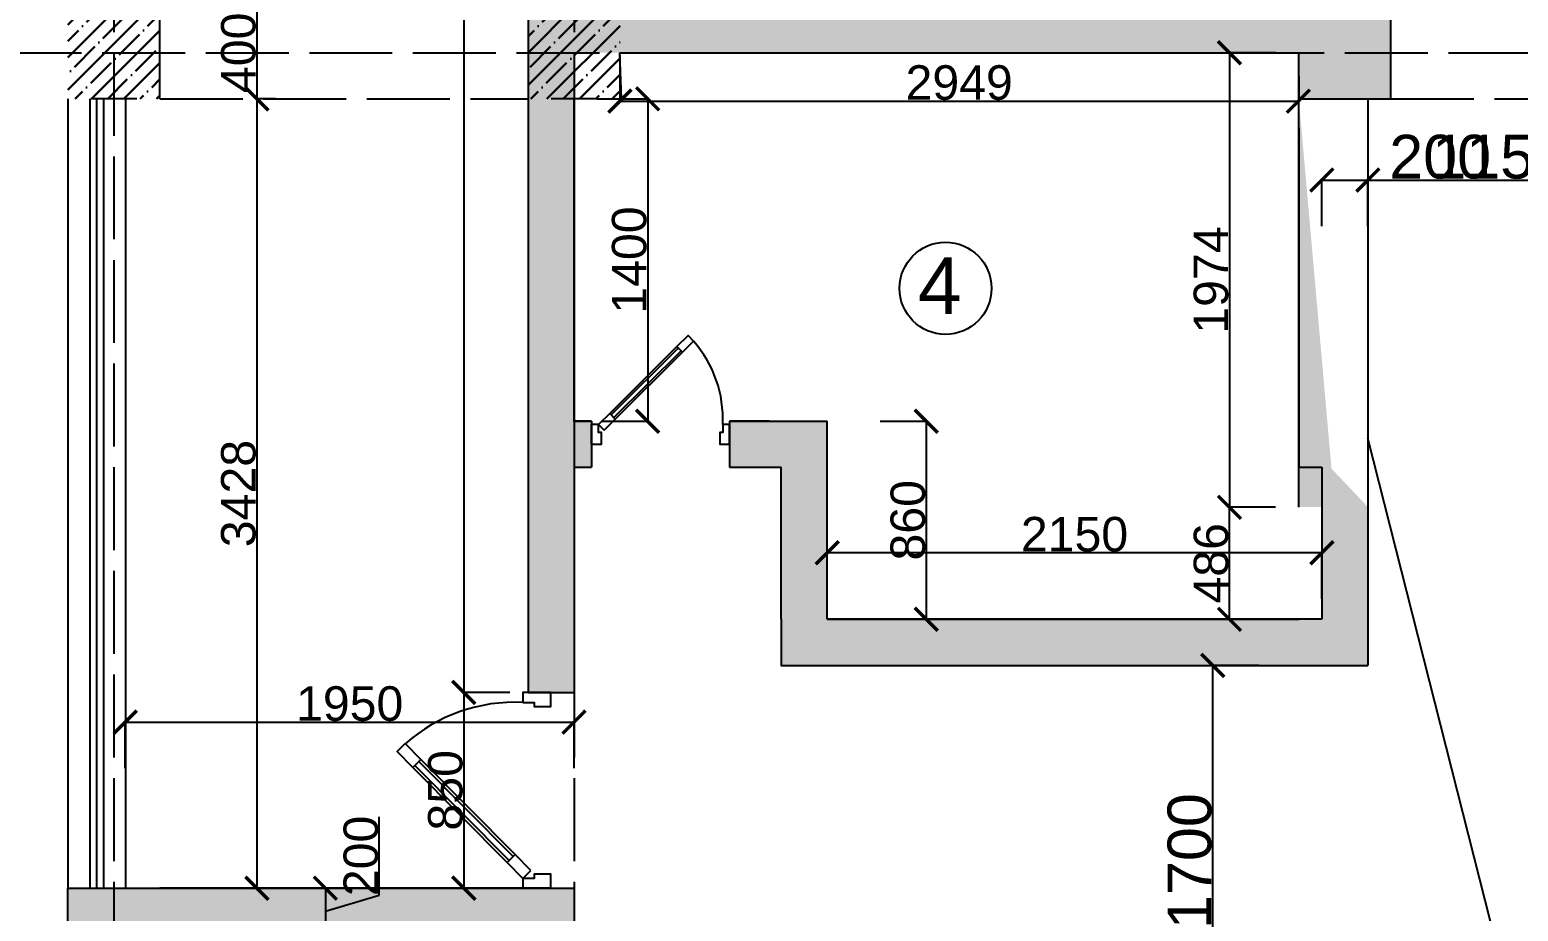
# Model space of a CAD drawing. Header units: millimetres. Extents: x -6014 to 220479, y -27718 to 28747.
# Drawn here: x 1804 to 8273, y 7239 to 11067 of the extents above; entities that cross this region are included whole.
import ezdxf

# ---------------------------------------------------------------- set-up
doc = ezdxf.new("R2010")
doc.units = ezdxf.units.MM
doc.header["$MEASUREMENT"] = 0
doc.linetypes.add('ACAD_ISO02W100', pattern=[15, 12, -3])
doc.layers.add('Plan 1', color=7, linetype='Continuous')
doc.layers.add('Plan 2', color=7, linetype='Continuous')
doc.styles.get("Standard").update_dxf_attribs({"font": 'arial.ttf'})
doc.dimstyles.new('GOST', dxfattribs={"dimtxt": 190, "dimasz": 100, "dimexe": 0.18, "dimexo": 0.06, "dimgap": 3, "dimtad": 1, "dimdec": 0, "dimzin": 0, "dimdsep": 46, "dimtxsty": 'Standard', "dimblk": 'ARCHTICK', "dimcen": 0.09, "dimclrt": 256, "dimadec": 0, "dimazin": 0, "dimtfac": 1, "dimtdec": 0, "dimtofl": 0, "dimtmove": 0, "dimatfit": 3, "dimldrblk": 'ARCHTICK', "dimfxl": 200, "dimfxlon": 1, "dimtolj": 1, "dimtzin": 0, "dimarcsym": 0})
pattern_1 = [(45, (-50504.18, -8434.07), (-70.71068, 70.71068), []), (45, (-50433.47, -8434.07), (-70.71068, 70.71068), [125, -25, 0, -25])]

# ---------------------------------------------------------------- blocks, each defined once
blk = doc.blocks.new('A$C3C032968')
for p, q in [((0, 0), (0, 100)), ((0, 100), (0, 0)), ((700, 0), (700, 100)), ((700, 0), (700, 100))]:
    blk.add_line(p, q)
for points in [[(517.5, 522.4), (460.7, 466.1), (432.5, 494.5), (489.3, 550.8)], [(120, 128), (460.7, 466.1), (432.5, 494.5), (91.8, 156.4)], [(112.9, 135.1), (453.6, 473.2), (439.5, 487.4), (98.8, 149.3)], [(63.2, 71.6), (120, 128), (91.8, 156.4), (35, 100)], [(35, 100), (0, 100), (0, 0), (50, 0), (50, 50), (50, 60), (35, 60)], [(665, 100), (665, 60), (650, 60), (650, 50), (650, 0), (700, 0), (700, 100)]]:
    blk.add_lwpolyline(points, close=True)
blk.add_arc((72.4, 128.7), 593.3, 357.2313, 41.4937)
blk = doc.blocks.new('_ArchTick')
at = {"color": 0, "linetype": 'ByBlock', "const_width": 0.15}
blk.add_lwpolyline([(-0.5, -0.5), (0.5, 0.5)], dxfattribs=at)
blk = doc.blocks.new('*D152')
at = {"color": 0, "lineweight": -2, "transparency": 16777216}
for p, q in [((2871.8, 11167), (2791.1, 11167)), ((2791.3, 11167), (2791.3, 10767)), ((2871.8, 10767), (2791.1, 10767))]:
    blk.add_line(p, q, dxfattribs=at)
at = {"layer": 'Defpoints', "color": 0, "transparency": 16777216}
for p in [(2871.9, 11167), (2791.3, 10767), (2871.9, 10767)]:
    blk.add_point(p, dxfattribs=at)
at = {"color": 0, "lineweight": -2, "transparency": 16777216, "xscale": 100, "yscale": 100, "zscale": 100}
for p, rotation in [((2791.3, 11167), 90), ((2791.3, 10767), 270)]:
    blk.add_blockref('_ArchTick', p, dxfattribs=dict(at, rotation=rotation))
at = {"color": 18, "true_color": 0x000000, "transparency": 16777216, "insert": (2711.7, 10967), "char_height": 150, "attachment_point": 5, "rotation": 90}
blk.add_mtext('\\A1;400', dxfattribs=at)
blk = doc.blocks.new('*D153')
at = {"color": 0, "lineweight": -2, "transparency": 16777216}
for p, q in [((2871.8, 10767), (2791.1, 10767)), ((2791.3, 10767), (2791.3, 7339.3)), ((2772, 7339.3), (2791.4, 7339.3))]:
    blk.add_line(p, q, dxfattribs=at)
at = {"layer": 'Defpoints', "color": 0, "transparency": 16777216}
for p in [(2871.9, 10767), (2771.9, 7339.3), (2791.3, 7339.3)]:
    blk.add_point(p, dxfattribs=at)
at = {"color": 0, "lineweight": -2, "transparency": 16777216, "xscale": 100, "yscale": 100, "zscale": 100}
for p, rotation in [((2791.3, 10767), 90), ((2791.3, 7339.3), 270)]:
    blk.add_blockref('_ArchTick', p, dxfattribs=dict(at, rotation=rotation))
at = {"color": 18, "true_color": 0x000000, "transparency": 16777216, "insert": (2711.6, 9053.1), "char_height": 150, "attachment_point": 5, "rotation": 90}
blk.add_mtext('\\A1;3428', dxfattribs=at)
blk = doc.blocks.new('*D154')
at = {"color": 0, "lineweight": -2, "transparency": 16777216}
for p, q in [((3323.5, 7309.7), (3323.5, 7649.1)), ((3069.8, 7339.3), (3089.3, 7339.3)), ((3089.1, 7339.3), (3089.1, 7139.3)), ((3089.1, 7239.3), (3323.5, 7309.7)), ((3069.8, 7139.3), (3089.3, 7139.3))]:
    blk.add_line(p, q, dxfattribs=at)
at = {"layer": 'Defpoints', "color": 0, "transparency": 16777216}
for p in [(3069.7, 7339.3), (3069.7, 7139.3), (3089.1, 7139.3)]:
    blk.add_point(p, dxfattribs=at)
at = {"color": 0, "lineweight": -2, "transparency": 16777216, "xscale": 100, "yscale": 100, "zscale": 100}
for p, rotation in [((3089.1, 7339.3), 90), ((3089.1, 7139.3), 270)]:
    blk.add_blockref('_ArchTick', p, dxfattribs=dict(at, rotation=rotation))
at = {"color": 18, "true_color": 0x000000, "transparency": 16777216, "insert": (3243.9, 7479.4), "char_height": 150, "attachment_point": 5, "rotation": 90}
blk.add_mtext('\\A1;200', dxfattribs=at)
blk = doc.blocks.new('*D168')
at = {"color": 0, "lineweight": -2, "transparency": 16777216}
for p, q in [((3890.7, 14757.1), (3690.6, 14757.1)), ((3690.7, 14757.1), (3690.7, 8189.3)), ((3890.7, 8189.3), (3690.6, 8189.3))]:
    blk.add_line(p, q, dxfattribs=at)
at = {"layer": 'Defpoints', "color": 0, "transparency": 16777216}
for p in [(3990.7, 14757.1), (3690.7, 8189.3), (3969.7, 8189.3)]:
    blk.add_point(p, dxfattribs=at)
at = {"color": 0, "lineweight": -2, "transparency": 16777216, "xscale": 100, "yscale": 100, "zscale": 100}
for p, rotation in [((3690.7, 14757.1), 90), ((3690.7, 8189.3), 270)]:
    blk.add_blockref('_ArchTick', p, dxfattribs=dict(at, rotation=rotation))
at = {"color": 18, "true_color": 0x000000, "transparency": 16777216, "insert": (3611.1, 11473.2), "char_height": 150, "attachment_point": 5, "rotation": 90}
blk.add_mtext('\\A1;6568', dxfattribs=at)
blk = doc.blocks.new('*D169')
at = {"color": 0, "lineweight": -2, "transparency": 16777216}
for p, q in [((3890.7, 8189.3), (3690.6, 8189.3)), ((3690.7, 8189.3), (3690.7, 7339.3)), ((3890.7, 7339.3), (3690.6, 7339.3))]:
    blk.add_line(p, q, dxfattribs=at)
at = {"layer": 'Defpoints', "color": 0, "transparency": 16777216}
for p in [(3969.7, 8189.3), (3690.7, 7339.3), (4169.7, 7339.3)]:
    blk.add_point(p, dxfattribs=at)
at = {"color": 0, "lineweight": -2, "transparency": 16777216, "xscale": 100, "yscale": 100, "zscale": 100}
for p, rotation in [((3690.7, 8189.3), 90), ((3690.7, 7339.3), 270)]:
    blk.add_blockref('_ArchTick', p, dxfattribs=dict(at, rotation=rotation))
at = {"color": 18, "true_color": 0x000000, "transparency": 16777216, "insert": (3611.1, 7764.3), "char_height": 150, "attachment_point": 5, "rotation": 90}
blk.add_mtext('\\A1;850', dxfattribs=at)
blk = doc.blocks.new('*D170')
at = {"color": 0, "lineweight": -2, "transparency": 16777216}
for p, q in [((2219.7, 7860.6), (2219.7, 8060.7)), ((2219.7, 8060.6), (4169.7, 8060.6)), ((4169.7, 7860.6), (4169.7, 8060.7))]:
    blk.add_line(p, q, dxfattribs=at)
at = {"layer": 'Defpoints', "color": 0, "transparency": 16777216}
for p in [(4169.7, 8060.6), (2219.7, 7339.3), (4169.7, 7339.3)]:
    blk.add_point(p, dxfattribs=at)
at = {"color": 0, "lineweight": -2, "transparency": 16777216, "xscale": 100, "yscale": 100, "zscale": 100, "rotation": 180}
blk.add_blockref('_ArchTick', (2219.7, 8060.6), dxfattribs=at)
at = {"color": 0, "lineweight": -2, "transparency": 16777216, "xscale": 100, "yscale": 100, "zscale": 100}
blk.add_blockref('_ArchTick', (4169.7, 8060.6), dxfattribs=at)
at = {"color": 18, "true_color": 0x000000, "transparency": 16777216, "insert": (3194.7, 8140.1), "char_height": 150, "attachment_point": 5}
blk.add_mtext('\\A1;1950', dxfattribs=at)
blk = doc.blocks.new('*D171')
at = {"color": 0, "lineweight": -2, "transparency": 16777216}
for p, q in [((7218.3, 8993.3), (7018.1, 8993.3)), ((7018.3, 8507), (7018.3, 8993.3)), ((7218.3, 8507), (7018.1, 8507))]:
    blk.add_line(p, q, dxfattribs=at)
at = {"layer": 'Defpoints', "color": 0, "transparency": 16777216}
for p in [(7018.3, 8993.3), (7319.7, 8993.3), (7419.7, 8507)]:
    blk.add_point(p, dxfattribs=at)
at = {"color": 0, "lineweight": -2, "transparency": 16777216, "xscale": 100, "yscale": 100, "zscale": 100}
for p, rotation in [((7018.3, 8993.3), 90), ((7018.3, 8507), 270)]:
    blk.add_blockref('_ArchTick', p, dxfattribs=dict(at, rotation=rotation))
at = {"transparency": 16777216, "insert": (6938.7, 8750.1), "char_height": 150, "attachment_point": 5, "rotation": 90}
blk.add_mtext('\\A1;486', dxfattribs=at)
blk = doc.blocks.new('*D183')
at = {"color": 0, "lineweight": -2, "transparency": 16777216}
for p, q in [((7218.1, 10967), (7017.9, 10967)), ((7018.1, 10967), (7018.1, 8993.3)), ((7218.1, 8993.3), (7017.9, 8993.3))]:
    blk.add_line(p, q, dxfattribs=at)
at = {"layer": 'Defpoints', "color": 0, "transparency": 16777216}
for p in [(7317.8, 10967), (7018.1, 8993.3), (7319.7, 8993.3)]:
    blk.add_point(p, dxfattribs=at)
at = {"color": 0, "lineweight": -2, "transparency": 16777216, "xscale": 100, "yscale": 100, "zscale": 100}
for p, rotation in [((7018.1, 10967), 90), ((7018.1, 8993.3), 270)]:
    blk.add_blockref('_ArchTick', p, dxfattribs=dict(at, rotation=rotation))
at = {"transparency": 16777216, "insert": (6938.5, 9980.1), "char_height": 150, "attachment_point": 5, "rotation": 90}
blk.add_mtext('\\A1;1974', dxfattribs=at)
blk = doc.blocks.new('*D184')
at = {"color": 0, "lineweight": -2, "transparency": 16777216}
for p, q in [((5269.8, 8595.9), (5269.8, 8796.1)), ((7419.7, 8795.9), (5269.8, 8795.9)), ((7419.7, 8595.9), (7419.7, 8796.1))]:
    blk.add_line(p, q, dxfattribs=at)
at = {"layer": 'Defpoints', "color": 0, "transparency": 16777216}
for p in [(5269.8, 8795.9), (5269.8, 8507), (7419.7, 8507)]:
    blk.add_point(p, dxfattribs=at)
at = {"color": 0, "lineweight": -2, "transparency": 16777216, "xscale": 100, "yscale": 100, "zscale": 100, "rotation": 180}
blk.add_blockref('_ArchTick', (5269.8, 8795.9), dxfattribs=at)
at = {"color": 0, "lineweight": -2, "transparency": 16777216, "xscale": 100, "yscale": 100, "zscale": 100}
blk.add_blockref('_ArchTick', (7419.7, 8795.9), dxfattribs=at)
at = {"transparency": 16777216, "insert": (6344.8, 8875.5), "char_height": 150, "attachment_point": 5}
blk.add_mtext('\\A1;2150', dxfattribs=at)
blk = doc.blocks.new('*D185')
at = {"color": 0, "lineweight": -2, "transparency": 16777216}
for p, q in [((5500.8, 9367), (5701, 9367)), ((5700.8, 8507), (5700.8, 9367)), ((5500.8, 8507), (5701, 8507))]:
    blk.add_line(p, q, dxfattribs=at)
at = {"layer": 'Defpoints', "color": 0, "transparency": 16777216}
for p in [(5269.7, 9367), (5700.8, 9367), (5269.8, 8507)]:
    blk.add_point(p, dxfattribs=at)
at = {"color": 0, "lineweight": -2, "transparency": 16777216, "xscale": 100, "yscale": 100, "zscale": 100}
for p, rotation in [((5700.8, 9367), 90), ((5700.8, 8507), 270)]:
    blk.add_blockref('_ArchTick', p, dxfattribs=dict(at, rotation=rotation))
at = {"transparency": 16777216, "insert": (5621.2, 8937), "char_height": 150, "attachment_point": 5, "rotation": 90}
blk.add_mtext('\\A1;860', dxfattribs=at)
blk = doc.blocks.new('*D203')
at = {"color": 0, "lineweight": -2, "transparency": 16777216}
for p, q in [((7419.7, 10214.6), (7419.7, 10414.8)), ((7619.7, 10214.6), (7619.7, 10414.8)), ((7419.7, 10414.6), (7619.7, 10414.6)), ((7619.7, 10414.6), (8148.1, 10414.6))]:
    blk.add_line(p, q, dxfattribs=at)
at = {"layer": 'Defpoints', "color": 0, "transparency": 16777216}
for p in [(7619.7, 10414.6), (7419.7, 8993.7), (7619.7, 8993.7)]:
    blk.add_point(p, dxfattribs=at)
at = {"color": 0, "lineweight": -2, "transparency": 16777216, "xscale": 100, "yscale": 100, "zscale": 100, "rotation": 180}
blk.add_blockref('_ArchTick', (7419.7, 10414.6), dxfattribs=at)
at = {"color": 0, "lineweight": -2, "transparency": 16777216, "xscale": 100, "yscale": 100, "zscale": 100}
blk.add_blockref('_ArchTick', (7619.7, 10414.6), dxfattribs=at)
at = {"transparency": 16777216, "insert": (7933.9, 10514.6), "char_height": 190, "attachment_point": 5}
blk.add_mtext('\\A1;200', dxfattribs=at)
blk = doc.blocks.new('*D204')
at = {"color": 0, "lineweight": -2, "transparency": 16777216}
for p, q in [((8769.7, 10614.6), (8769.7, 10414.4)), ((7619.7, 10214.6), (7619.7, 10414.8)), ((7619.7, 10414.6), (8769.7, 10414.6))]:
    blk.add_line(p, q, dxfattribs=at)
at = {"layer": 'Defpoints', "color": 0, "transparency": 16777216}
for p in [(8769.7, 10767), (8769.7, 10414.6), (7619.7, 8993.7)]:
    blk.add_point(p, dxfattribs=at)
at = {"color": 0, "lineweight": -2, "transparency": 16777216, "xscale": 100, "yscale": 100, "zscale": 100, "rotation": 180}
blk.add_blockref('_ArchTick', (7619.7, 10414.6), dxfattribs=at)
at = {"color": 0, "lineweight": -2, "transparency": 16777216, "xscale": 100, "yscale": 100, "zscale": 100}
blk.add_blockref('_ArchTick', (8769.7, 10414.6), dxfattribs=at)
at = {"transparency": 16777216, "insert": (8194.7, 10514.6), "char_height": 190, "attachment_point": 5}
blk.add_mtext('\\A1;1150', dxfattribs=at)
blk = doc.blocks.new('*D209')
at = {"color": 0, "lineweight": -2, "transparency": 16777216}
for p, q in [((569.7, 7339.3), (369.6, 7339.3)), ((369.7, 7139.3), (369.7, 7339.3)), ((569.7, 7139.3), (369.6, 7139.3))]:
    blk.add_line(p, q, dxfattribs=at)
at = {"layer": 'Defpoints', "color": 0, "transparency": 16777216}
for p in [(369.7, 7339.3), (2219.7, 7339.3), (2219.7, 7139.3)]:
    blk.add_point(p, dxfattribs=at)
at = {"color": 0, "lineweight": -2, "transparency": 16777216, "xscale": 100, "yscale": 100, "zscale": 100}
for p, rotation in [((369.7, 7339.3), 90), ((369.7, 7139.3), 270)]:
    blk.add_blockref('_ArchTick', p, dxfattribs=dict(at, rotation=rotation))
at = {"transparency": 16777216, "insert": (168, 7272.8), "char_height": 190, "attachment_point": 5, "rotation": 90}
blk.add_mtext('\\A1;200', dxfattribs=at)
blk = doc.blocks.new('*D211')
at = {"color": 0, "lineweight": -2, "transparency": 16777216}
for p, q in [((-1030.3, 14967), (-1230.4, 14967)), ((-1230.3, 4567), (-1230.3, 14967)), ((-1030.3, 4567), (-1230.4, 4567))]:
    blk.add_line(p, q, dxfattribs=at)
at = {"layer": 'Defpoints', "color": 0, "transparency": 16777216}
for p in [(-1230.3, 14967), (2169.7, 14967), (2169.7, 4567)]:
    blk.add_point(p, dxfattribs=at)
at = {"color": 0, "lineweight": -2, "transparency": 16777216, "xscale": 100, "yscale": 100, "zscale": 100}
for p, rotation in [((-1230.3, 14967), 90), ((-1230.3, 4567), 270)]:
    blk.add_blockref('_ArchTick', p, dxfattribs=dict(at, rotation=rotation))
at = {"transparency": 16777216, "insert": (-1330.3, 9767), "char_height": 190, "attachment_point": 5, "rotation": 90}
blk.add_mtext('\\A1;10400', dxfattribs=at)
blk = doc.blocks.new('*D212')
at = {"color": 0, "lineweight": -2, "transparency": 16777216}
for p, q in [((-230.3, 10967), (-430.4, 10967)), ((-430.3, 4567), (-430.3, 10967)), ((-230.3, 4567), (-430.4, 4567))]:
    blk.add_line(p, q, dxfattribs=at)
at = {"layer": 'Defpoints', "color": 0, "transparency": 16777216}
for p in [(-430.3, 10967), (2169.7, 10967), (2169.7, 4567)]:
    blk.add_point(p, dxfattribs=at)
at = {"color": 0, "lineweight": -2, "transparency": 16777216, "xscale": 100, "yscale": 100, "zscale": 100}
for p, rotation in [((-430.3, 10967), 90), ((-430.3, 4567), 270)]:
    blk.add_blockref('_ArchTick', p, dxfattribs=dict(at, rotation=rotation))
at = {"transparency": 16777216, "insert": (-530.3, 7767), "char_height": 190, "attachment_point": 5, "rotation": 90}
blk.add_mtext('\\A1;6400', dxfattribs=at)
blk = doc.blocks.new('*D213')
at = {"color": 0, "lineweight": -2, "transparency": 16777216}
for p, q in [((-230.3, 14967), (-430.4, 14967)), ((-430.3, 10967), (-430.3, 14967)), ((-230.3, 10967), (-430.4, 10967))]:
    blk.add_line(p, q, dxfattribs=at)
at = {"layer": 'Defpoints', "color": 0, "transparency": 16777216}
for p in [(-430.3, 14967), (2169.7, 14967), (2169.7, 10967)]:
    blk.add_point(p, dxfattribs=at)
at = {"color": 0, "lineweight": -2, "transparency": 16777216, "xscale": 100, "yscale": 100, "zscale": 100}
for p, rotation in [((-430.3, 14967), 90), ((-430.3, 10967), 270)]:
    blk.add_blockref('_ArchTick', p, dxfattribs=dict(at, rotation=rotation))
at = {"transparency": 16777216, "insert": (-530.3, 12967), "char_height": 190, "attachment_point": 5, "rotation": 90}
blk.add_mtext('\\A1;4000', dxfattribs=at)
blk = doc.blocks.new('*D227')
at = {"color": 0, "lineweight": -2, "transparency": 16777216}
for p, q in [((569.7, 10967), (369.6, 10967)), ((369.7, 7339.3), (369.7, 10967)), ((569.7, 7339.3), (369.6, 7339.3))]:
    blk.add_line(p, q, dxfattribs=at)
at = {"layer": 'Defpoints', "color": 0, "transparency": 16777216}
for p in [(369.7, 10967), (1969.7, 10967), (1969.7, 7339.3)]:
    blk.add_point(p, dxfattribs=at)
at = {"color": 0, "lineweight": -2, "transparency": 16777216, "xscale": 100, "yscale": 100, "zscale": 100}
for p, rotation in [((369.7, 10967), 90), ((369.7, 7339.3), 270)]:
    blk.add_blockref('_ArchTick', p, dxfattribs=dict(at, rotation=rotation))
at = {"transparency": 16777216, "insert": (269.7, 9153.1), "char_height": 190, "attachment_point": 5, "rotation": 90}
blk.add_mtext('\\A1;3628', dxfattribs=at)
blk = doc.blocks.new('*D228')
at = {"color": 0, "lineweight": -2, "transparency": 16777216}
for p, q in [((569.7, 14367), (369.6, 14367)), ((369.7, 10967), (369.7, 14367)), ((569.7, 10967), (369.6, 10967))]:
    blk.add_line(p, q, dxfattribs=at)
at = {"layer": 'Defpoints', "color": 0, "transparency": 16777216}
for p in [(369.7, 14367), (1969.7, 14367), (1969.7, 10967)]:
    blk.add_point(p, dxfattribs=at)
at = {"color": 0, "lineweight": -2, "transparency": 16777216, "xscale": 100, "yscale": 100, "zscale": 100}
for p, rotation in [((369.7, 14367), 90), ((369.7, 10967), 270)]:
    blk.add_blockref('_ArchTick', p, dxfattribs=dict(at, rotation=rotation))
at = {"transparency": 16777216, "insert": (269.7, 12667), "char_height": 190, "attachment_point": 5, "rotation": 90}
blk.add_mtext('\\A1;3400', dxfattribs=at)
blk = doc.blocks.new('*D421')
at = {"color": 0, "lineweight": -2, "transparency": 16777216}
for p, q in [((4369.3, 10957.3), (4369.3, 10757.1)), ((7317.8, 10957.3), (7317.8, 10757.1)), ((4369.3, 10757.3), (7317.8, 10757.3))]:
    blk.add_line(p, q, dxfattribs=at)
at = {"layer": 'Defpoints', "color": 0, "transparency": 16777216}
for p in [(4369.3, 10967), (7317.8, 10967), (7317.8, 10757.3)]:
    blk.add_point(p, dxfattribs=at)
at = {"color": 0, "lineweight": -2, "transparency": 16777216, "xscale": 100, "yscale": 100, "zscale": 100, "rotation": 180}
blk.add_blockref('_ArchTick', (4369.3, 10757.3), dxfattribs=at)
at = {"color": 0, "lineweight": -2, "transparency": 16777216, "xscale": 100, "yscale": 100, "zscale": 100}
blk.add_blockref('_ArchTick', (7317.8, 10757.3), dxfattribs=at)
at = {"transparency": 16777216, "insert": (5843.5, 10836.9), "char_height": 150, "attachment_point": 5}
blk.add_mtext('\\A1;2949', dxfattribs=at)
blk = doc.blocks.new('*D422')
at = {"color": 0, "lineweight": -2, "transparency": 16777216}
for p, q in [((4289.8, 10767), (4490, 10767)), ((4489.8, 10767), (4489.8, 9367)), ((4289.8, 9367), (4490, 9367))]:
    blk.add_line(p, q, dxfattribs=at)
at = {"layer": 'Defpoints', "color": 0, "transparency": 16777216}
for p in [(4169.7, 10767), (4169.7, 9367), (4489.8, 9367)]:
    blk.add_point(p, dxfattribs=at)
at = {"color": 0, "lineweight": -2, "transparency": 16777216, "xscale": 100, "yscale": 100, "zscale": 100}
for p, rotation in [((4489.8, 10767), 90), ((4489.8, 9367), 270)]:
    blk.add_blockref('_ArchTick', p, dxfattribs=dict(at, rotation=rotation))
at = {"transparency": 16777216, "insert": (4410.2, 10067), "char_height": 150, "attachment_point": 5, "rotation": 90}
blk.add_mtext('\\A1;1400', dxfattribs=at)
blk = doc.blocks.new('*D425')
at = {"color": 0, "lineweight": -2, "transparency": 16777216}
for p, q in [((7145.3, 8307), (6945.1, 8307)), ((6945.3, 6607), (6945.3, 8307)), ((7145.3, 6607), (6945.1, 6607))]:
    blk.add_line(p, q, dxfattribs=at)
at = {"layer": 'Defpoints', "color": 0, "transparency": 16777216}
for p in [(6945.3, 8307), (7619.7, 8307), (7269.7, 6607)]:
    blk.add_point(p, dxfattribs=at)
at = {"color": 0, "lineweight": -2, "transparency": 16777216, "xscale": 100, "yscale": 100, "zscale": 100}
for p, rotation in [((6945.3, 8307), 90), ((6945.3, 6607), 270)]:
    blk.add_blockref('_ArchTick', p, dxfattribs=dict(at, rotation=rotation))
at = {"transparency": 16777216, "insert": (6845.3, 7457), "char_height": 190, "attachment_point": 5, "rotation": 90}
blk.add_mtext('\\A1;1700', dxfattribs=at)

msp = doc.modelspace()

# ---------------------------------------------------------------- hatches: boundary and pattern name
at = {"ltscale": 50, "true_color": 0x636466, "transparency": 33554687}
h = msp.add_hatch(color=251, dxfattribs=at)
h.dxf.hatch_style = 1
h.paths.add_polyline_path([(4169.73896, 7339.33303), (2369.73896, 7339.33303), (2369.73896, 7139.33303), (4169.73896, 7139.33303)])
h.paths.add_polyline_path([(12969.73896, 11166.96121), (8969.73896, 11166.96121), (8969.73896, 11516.96121), (8769.73896, 11516.96121), (8769.73917, 10967.29673), (12969.73896, 10968.223)])
h.paths.add_polyline_path([(4245.89252, 9366.96121), (4169.73896, 9366.96121), (4169.73896, 9166.96121), (4245.89252, 9166.96121)], flags=17)
h.paths.add_polyline_path([(2369.73896, 7339.33303), (1969.73896, 7339.33303), (1969.73896, 7139.33303), (2369.73896, 7139.33303), (2369.73896, 7166.96121)])
h.paths.add_polyline_path([(5019.73896, 9166.96121), (5019.73896, 9366.96121), (4845.89252, 9366.96121), (4845.89252, 9166.96121)], flags=17)
h.paths.add_polyline_path([(2709.73896, 14766.96121), (2709.73896, 15166.96121), (1969.73896, 15166.96121), (1969.73896, 14766.96121)])
h.paths.add_polyline_path([(8769.73896, 12266.96121), (8969.73896, 12266.96121), (8969.73896, 12566.96121), (8369.73896, 12566.96121), (8369.73896, 14766.96121), (8169.73896, 14766.96121), (8169.73896, 12566.96121), (7369.73896, 12566.96121), (7369.73896, 12086.96121), (7569.73896, 12086.96121), (7569.73896, 12366.96121), (8769.73896, 12366.96121)])
h.paths.add_polyline_path([(7369.73896, 11166.96121), (7569.73896, 11166.96121), (7569.73896, 11336.96121), (7369.73896, 11336.96121)])
h.paths.add_polyline_path([(7319.73896, 10966.96121), (7319.73896, 11166.96121), (3969.73896, 11166.96121), (3969.73896, 8189.33303), (4169.73896, 8189.33303), (4169.73896, 9166.96121), (4169.73896, 10966.96121)])
h.paths.add_polyline_path([(15269.52858, 4366.96121), (15269.52858, 4766.96121), (2369.73896, 4766.96121), (1969.73896, 4766.96121), (1969.73896, 4366.96121)])
h.paths.add_polyline_path([(15069.52858, 14766.96121), (15069.52858, 15166.96121), (3669.73896, 15166.96121), (3669.73896, 14766.96121), (4169.73896, 14766.96121), (8169.73896, 14766.96121)])
at = {"lineweight": 30, "transparency": 33554687}
h = msp.add_hatch(dxfattribs=at)
h.set_pattern_fill('ANSI35', color=1, scale=400)
h.set_pattern_definition(pattern_1)
h.paths.add_polyline_path([(1969.73896, 11166.96121), (1969.73896, 10766.96121), (2369.73896, 10766.96121), (2369.73896, 11166.96121)])
h = msp.add_hatch(dxfattribs=at)
h.set_pattern_fill('ANSI35', color=1, scale=400)
h.set_pattern_definition(pattern_1)
h.paths.add_polyline_path([(3969.73896, 11166.96121), (3969.73896, 10766.96121), (4369.73896, 10766.96121), (4369.73896, 11166.96121)])
at = {"true_color": 0x636466, "transparency": 33554687}
h = msp.add_hatch(color=251, dxfattribs=at)
h.dxf.hatch_style = 1
h.paths.add_polyline_path([(7719.73896, 11166.96121), (7319.73896, 11166.96121), (7319.73896, 10766.96121), (7719.73896, 10766.96121)])
at = {"true_color": 0x000000, "transparency": 33554687}
h = msp.add_hatch(color=18, dxfattribs=at)
h.dxf.hatch_style = 1
h.paths.add_polyline_path([(7461.5784, 9161.68727), (7319.73896, 8994.395), (7619.73896, 8994.395)])
h.paths.add_polyline_path([(7319.73896, 10765.33127), (7319.73896, 9194.395), (7319.73896, 8994.395), (7461.5784, 9161.68727)])
at = {"true_color": 0x636466, "transparency": 33554687}
h = msp.add_hatch(color=251, dxfattribs=at)
h.dxf.hatch_style = 1
h.paths.add_polyline_path([(5269.73896, 9366.96121), (4845.89252, 9366.96121), (4845.89252, 9352.69586), (4846.03503, 9352.69586), (4846.03503, 9266.96121), (4845.89252, 9166.96121), (5069.73896, 9166.96121), (5069.77337, 8506.96121), (5269.77337, 8506.96121)])
h = msp.add_hatch(color=251, dxfattribs=at)
h.dxf.hatch_style = 1
h.paths.add_polyline_path([(7619.9119, 8994.56596), (7419.9119, 8994.56596), (7419.73896, 8506.96121), (5269.73896, 8506.96121), (5069.73896, 8506.96121), (5069.73896, 8306.96121), (7319.73896, 8306.96121), (7619.73896, 8306.96121)])

# ---------------------------------------------------------------- linework, layer by layer
at = {"color": 18, "true_color": 0x000000}
for p, q in [((4169.73896, 10766.96121), (4169.73896, 9366.96121)), ((7619.73896, 10766.96121), (7619.73896, 8306.96121)), ((4169.73896, 9366.96121), (4245.89252, 9366.96121)), ((4845.89252, 9366.96121), (5019.73896, 9366.96121)), ((4845.89252, 9366.96121), (5269.73896, 9366.96121)), ((8769.52858, 4766.96121), (7619.73896, 9294.21873)), ((4169.73896, 9166.96121), (4245.89252, 9166.96121)), ((4845.89252, 9166.96121), (5069.73896, 9166.96121)), ((4169.73896, 8306.96121), (4169.73896, 8189.33303))]:
    msp.add_line(p, q, dxfattribs=at)
for p, q in [((4169.73896, 9366.96121), (4245.89252, 9366.96121)), ((7319.73896, 9166.96121), (7419.73896, 9166.96121)), ((7419.73896, 9166.96121), (7419.73896, 8506.96121)), ((3969.73896, 8189.33303), (4169.73896, 8189.33303))]:
    msp.add_line(p, q)
for points in [[(3669.73896, 14766.96121), (3969.73896, 14766.96121), (3969.73896, 8189.33303)], [(3969.73896, 14766.96121), (3969.73896, 8306.96121)], [(2369.73896, 10766.96121), (2369.73896, 11166.96121)], [(7319.73896, 10766.96121), (7719.73896, 10766.96121), (7719.73896, 11166.96121), (7319.73896, 11166.96121)], [(4269.73896, 10766.96121), (4376.00733, 10766.96121), (4369.25904, 10966.96121)], [(4369.25904, 10966.96121), (7317.83649, 10966.96121)], [(7317.83649, 10966.96121), (7319.73896, 10766.96121)], [(1969.73896, 10766.96121), (1969.73896, 7339.33303)], [(2269.73896, 10766.96121), (2069.73896, 10766.96121)], [(2219.73896, 10766.96121), (2219.73896, 7339.33303)], [(4269.73896, 10766.96121), (4069.73896, 10766.96121)], [(4169.73896, 10766.96121), (4169.73896, 8306.96121)], [(4245.89252, 9366.96121), (4169.73896, 9366.96121), (4169.73896, 10766.96121)], [(7319.73896, 8993.3112), (7319.73896, 10766.96121)], [(7319.73896, 9166.96121), (7319.73896, 10766.96121)], [(7319.73896, 10641.1334), (7319.73896, 9166.96121)], [(4245.89252, 9366.96121), (4245.89252, 9166.96121)], [(5019.73896, 9366.96121), (4845.89252, 9366.96121)], [(4845.89252, 9366.96121), (4845.89252, 9166.96121)], [(5269.77337, 8506.97164), (5269.73896, 9366.96121)], [(4169.73896, 9166.96121), (4169.73896, 8306.96121)], [(5069.77337, 8506.96121), (5069.73896, 9166.96121)], [(5069.77337, 8506.96121), (5069.77337, 8506.96121), (5069.77337, 8306.96121), (7619.73896, 8306.96121)], [(7419.73896, 8506.96121), (5269.73896, 8506.96121)], [(5269.73896, 8506.96121), (7319.73896, 8506.96121)], [(1969.73896, 7139.33303), (1969.73896, 7339.33303), (4169.73896, 7339.33303)], [(3969.73896, 7339.33303), (3969.73896, 7339.33303), (2369.73896, 7339.33303)], [(4169.73896, 7339.33303), (4169.73896, 7166.96121)]]:
    msp.add_lwpolyline(points, dxfattribs=at)
at = {"color": 152, "true_color": 0x2776bb}
for points in [[(2064.73896, 10766.96121), (2064.73896, 7339.33303)], [(2094.73896, 10766.96121), (2094.73896, 7339.33303)], [(2124.73896, 10766.96121), (2124.73896, 7339.33303)]]:
    msp.add_lwpolyline(points, dxfattribs=at)
at = {"layer": 'Plan 1', "color": 251, "linetype": 'ACAD_ISO02W100', "ltscale": 30, "true_color": 0x636466}
for points in [[(2169.73896, 19067.14121), (2169.73896, 467.14121)], [(4169.73896, 19067.14121), (4169.73896, 467.14121)], [(-1930.26104, 10966.96121), (19219.73896, 10966.96121)]]:
    msp.add_lwpolyline(points, dxfattribs=at)
at = {"layer": 'Plan 1', "color": 6, "linetype": 'ACAD_ISO02W100', "ltscale": 30}
for points in [[(2369.73896, 10766.96121), (3969.73896, 10766.96121)], [(7719.73896, 10766.96121), (12768.25843, 10766.96121)]]:
    msp.add_lwpolyline(points, dxfattribs=at)
at = {"layer": 'Plan 2'}
msp.add_circle((5784.25673, 9944.28847), 200, dxfattribs=at)

# ---------------------------------------------------------------- block references
at = {"layer": 'Plan 2', "xscale": 0.8573464556460054, "yscale": 0.8573464556460054, "zscale": 0.8573464556460054}
msp.add_blockref('A$C3C032968', (4245.8925, 9266.96123), dxfattribs=at)
at = {"layer": 'Plan 2', "xscale": 1.212970901336103, "yscale": 1.212970901336103, "zscale": 1.212970901336103, "rotation": 90.00000000000001}
msp.add_blockref('A$C3C032968', (4069.03592, 7339.333), dxfattribs=at)

# ---------------------------------------------------------------- texts
at = {"layer": 'Plan 2', "insert": (5663.9078, 10078.38999), "char_height": 245.41227, "attachment_point": 1}
msp.add_mtext_dynamic_manual_height_columns('4', width=245.4122714, gutter_width=0.81804, heights=[0], dxfattribs=at)

# ---------------------------------------------------------------- dimensions: what is measured, and where the dimension line sits
at = {"color": 18, "true_color": 0x000000}
for base, p1, p2, picture, middle in [((-1230.26104, 14966.96121), (2169.73896, 4566.96121), (2169.73896, 14966.96121), '*D211', (-1330.26991, 9766.96121)), ((-430.26104, 10966.96121), (2169.73896, 4566.96121), (2169.73896, 10966.96121), '*D212', (-530.26991, 7766.96121)), ((369.73896, 10966.96121), (1969.73896, 7339.33303), (1969.73896, 10966.96121), '*D227', (269.66529, 9153.14712))]:
    dim = msp.add_linear_dim(base=base, p1=p1, p2=p2, angle=90, dimstyle='GOST', dxfattribs=at)
    dim.commit()
    dim.dimension.update_dxf_attribs({"geometry": picture, "text_midpoint": middle})
for base, p1, p2, override, picture, middle in [((-430.26104, 14966.96121), (2169.73896, 10966.96121), (2169.73896, 14966.96121), {"dimtmove": 1}, '*D213', (-530.26991, 12966.96121)), ((3690.73589, 8189.33303), (3990.72967, 14757.14684), (3969.73896, 8189.33303), {"dimtxt": 150, "dimclrt": 18, "dimtmove": 1}, '*D168', (3611.14994, 11473.23993)), ((369.73896, 14366.96121), (1969.73896, 10966.96121), (1969.73896, 14366.96121), {"dimtmove": 1}, '*D228', (269.66529, 12666.96121)), ((2791.26325, 10766.96121), (2871.90723, 11166.96121), (2871.90723, 10766.96121), {"dimtxt": 150, "dimclrt": 18, "dimtmove": 1}, '*D152', (2711.6773, 10966.96121)), ((7018.12021, 8993.3112), (7317.83649, 10966.96121), (7319.73896, 8993.3112), {"dimtxt": 150}, '*D183', (6938.53426, 9980.13621)), ((2791.26325, 7339.33303), (2871.90723, 10766.96121), (2771.90723, 7339.33303), {"dimtxt": 150, "dimclrt": 18, "dimtmove": 1}, '*D153', (2711.62614, 9053.14712)), ((4489.77572, 9366.96121), (4169.73896, 10766.96121), (4169.73896, 9366.96121), {"dimtxt": 150}, '*D422', (4410.18977, 10066.96121)), ((5700.77424, 9366.96121), (5269.77337, 8506.97164), (5269.73896, 9366.96121), {"dimtxt": 150}, '*D185', (5621.18829, 8936.96643)), ((7018.30021, 8993.3112), (7419.73896, 8506.96121), (7319.73896, 8993.3112), {"dimtxt": 150}, '*D171', (6938.71426, 8750.13621)), ((6945.31712, 8306.96121), (7269.73896, 6606.96121), (7619.73896, 8306.96121), {"dimtmove": 1}, '*D425', (6845.30826, 7456.96121)), ((3690.73589, 7339.33303), (3969.73896, 8189.33303), (4169.73896, 7339.33303), {"dimtxt": 150, "dimclrt": 18, "dimtmove": 1}, '*D169', (3611.14994, 7764.33303)), ((3089.09498, 7139.33303), (3069.73896, 7339.33303), (3069.73896, 7139.33303), {"dimtxt": 150, "dimclrt": 18, "dimtmove": 1}, '*D154', (3243.94687, 7312.66438)), ((369.73896, 7339.33303), (2219.73896, 7139.33303), (2219.73896, 7339.33303), {"dimtmove": 1}, '*D209', (168.04122, 7272.83969))]:
    dim = msp.add_linear_dim(base=base, p1=p1, p2=p2, angle=90, dimstyle='GOST', override=override, dxfattribs=at)
    dim.commit()
    dim.dimension.update_dxf_attribs({"geometry": picture, "text_midpoint": middle})
for base, p1, p2, override, picture, middle in [((7317.83649, 10757.30122), (4369.25904, 10966.96121), (7317.83649, 10966.96121), {"dimtxt": 150}, '*D421', (5843.54777, 10836.88717)), ((8769.73917, 10414.60113), (7619.73896, 8993.7252), (8769.73917, 10766.96121), {"dimtmove": 1}, '*D204', (8194.73907, 10514.61)), ((5269.77337, 8795.91414), (7419.73896, 8506.96121), (5269.77337, 8506.97164), {"dimtxt": 150}, '*D184', (6344.75616, 8875.50009)), ((4169.73896, 8060.56325), (2219.73896, 7339.33303), (4169.73896, 7339.33303), {"dimtxt": 150, "dimclrt": 18, "dimtmove": 1}, '*D170', (3194.73896, 8140.1492))]:
    dim = msp.add_linear_dim(base=base, p1=p1, p2=p2, dimstyle='GOST', override=override, dxfattribs=at)
    dim.commit()
    dim.dimension.update_dxf_attribs({"geometry": picture, "text_midpoint": middle})
dim = msp.add_linear_dim(base=(7619.73896, 10414.60113), p1=(7419.73896, 8993.7252), p2=(7619.73896, 8993.7252), dimstyle='GOST', dxfattribs=at)
dim.commit()
dim.dimension.update_dxf_attribs({"geometry": '*D203', "text_midpoint": (7933.92927, 10514.61)})

doc.saveas('drawing.dxf')
